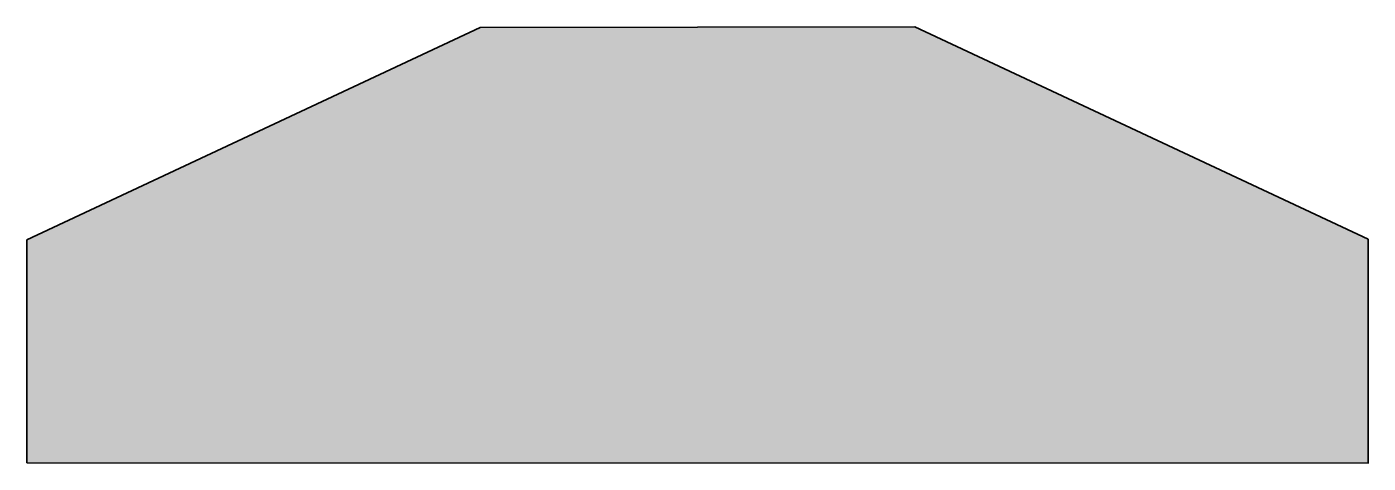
# Model space of a CAD drawing. Header units: metres. Extents: x 0 to 0.304, y 0 to 0.099.
import ezdxf

# ---------------------------------------------------------------- set-up
doc = ezdxf.new("R2010")
doc.units = ezdxf.units.M

msp = doc.modelspace()

# ---------------------------------------------------------------- hatches: boundary and pattern name
h = msp.add_hatch(color=254)
h.dxf.hatch_style = 1
h.paths.add_polyline_path([(0, 0), (0.00001, 0.05062), (0.10288, 0.09887), (0.20146, 0.09903), (0.30433, 0.05078), (0.30436, -0.00011)])

# ---------------------------------------------------------------- linework, layer by layer
at = {"lineweight": 35}
msp.add_lwpolyline([(0, 0), (0.00001, 0.05062), (0.10288, 0.09887), (0.20146, 0.09903), (0.30433, 0.05078), (0.30436, -0.00011)], close=True, dxfattribs=at)

doc.saveas('drawing.dxf')
